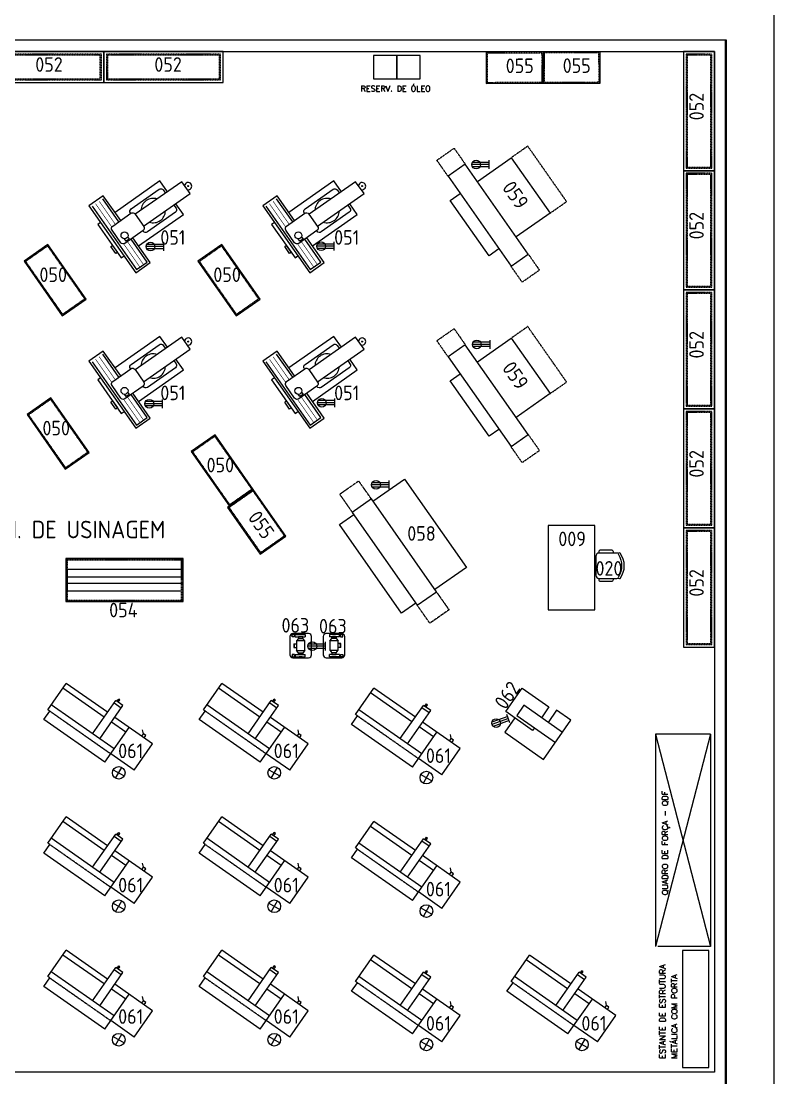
# Model space of a CAD drawing. Header units: millimetres. Extents: x 18768 to 1484868, y -11027 to 520152.
# Drawn here: x 230145 to 243040, y 37211 to 55313 of the extents above; entities that cross this region are included whole.
import ezdxf
from ezdxf.enums import TextEntityAlignment as Align

# ---------------------------------------------------------------- set-up
doc = ezdxf.new("R2010")
doc.units = ezdxf.units.MM
for name, pattern in [('DASHDOT2', [0.5, 0.25, -0.125, 0, -0.125]), ('DASHED', [0.75, 0.55, -0.2]), ('DIVIDE', [2.15, 1.5, -0.2, 0.05, -0.15, 0.05, -0.2]), ('HIDDEN2', [4.7625, 3.175, -1.5875])]:
    doc.linetypes.add(name, pattern=pattern)
for name, color, linetype in [('3-MAQUINAS', 5, 'Continuous'), ('8-TEXTO-DETALHES', 6, 'Continuous'), ('L018-SIMBOLO1', 3, 'Continuous'), ('L025-CONTORNO', 7, 'Continuous'), ('L025-IMAGIN', 1, 'DIVIDE'), ('L025-TEXTO', 7, 'Continuous'), ('L025-TRACEJ', 140, 'DASHED'), ('L035-ARRANJO-ADQUIRIR', 102, 'Continuous'), ('L035-ARRANJO-EXISTENTE', 180, 'Continuous'), ('L035-ARRANJO-REMANEJADO', 200, 'Continuous'), ('L035-TEXTO', 40, 'Continuous'), ('L1-ARRANJO', 5, 'Continuous'), ('L9-DASHDOT', 1, 'DASHDOT2'), ('PAREDES', 7, 'Continuous')]:
    doc.layers.add(name, color=color, linetype=linetype)
doc.layers.add('L035-DEMOLIÇÃO', color=40, linetype='Continuous', plot=False)
doc.styles.add('ISO-CP--18', font='isocp.shx', dxfattribs={"width": 0.75, "height": 180})
doc.styles.add('ISO-CP--25', font='isocp.shx', dxfattribs={"height": 250})
doc.styles.add('ISO-CP--35', font='isocp.shx', dxfattribs={"height": 350})
doc.styles.add('ROMANS', font='romans', dxfattribs={"width": 0.8, "height": 300})

# ---------------------------------------------------------------- blocks, each defined once
blk = doc.blocks.new('BL_SENAI_id9330820390')
at = {"layer": 'L018-SIMBOLO1', "color": 0}
for p, q in [((-1100, 698), (-948, 546)), ((-948, 698), (-1100, 546))]:
    blk.add_line(p, q, dxfattribs=at)
blk.add_circle((-1024, 622), 108, dxfattribs=at)
at = {"layer": 'L025-TRACEJ', "color": 0}
blk.add_line((309, 1482), (-672, 668), dxfattribs=at)
at = {"layer": 'L035-ARRANJO-REMANEJADO', "color": 0}
for p, q in [((-787, 806), (194, 1621)), ((194, 1621), (309, 1482)), ((309, 1482), (340, 1508)), ((340, 1508), (691, 1085)), ((-608, 591), (404, 1431)), ((-38, 609), (627, 1162)), ((26, 532), (691, 1085)), ((-787, 806), (-321, 245)), ((-377, 783), (67, 248)), ((-262, 878), (182, 344)), ((-1049, 355), (-672, 668)), ((-698, -68), (-90, 436)), ((-384, 322), (-154, 513)), ((35, 286), (150, 382)), ((-1049, 355), (-698, -68)), ((67, 248), (182, 344)), ((144, 312), (176, 273)), ((163, 328), (195, 289)), ((176, 273), (195, 289)), ((-561, 45), (-529, 7)), ((-529, 7), (-491, 38)), ((-523, 77), (-491, 38)), ((-491, 38), (-420, 32))]:
    blk.add_line(p, q, dxfattribs=at)
at = {"layer": 'L025-TEXTO', "style": 'ISO-CP--25'}
blk.add_attdef('rmp_mt_codmaterial', (15, 15), '', height=40, dxfattribs=at)
at = {"layer": 'L025-TEXTO', "style": 'ISO-CP--25', "flags": 1}
for tag in ['rmp_mt_nomeunid', 'rmp_mt_potencia', 'rmp_mt_cod']:
    blk.add_attdef(tag, (15, 15), '', height=40, dxfattribs=at)
blk = doc.blocks.new('BL_SENAI_id9300034553')
at = {"layer": 'L035-ARRANJO-EXISTENTE', "color": 0}
for points in [[(-190, 490), (-190, 790), (-1000, 790), (-1000, -30), (-700, -30), (-700, 225)], [(-1000, 225), (-190, 225), (-190, 435), (-1000, 435)], [(-560, 435), (-560, 490), (0, 490), (0, 0), (-560, 0), (-560, 225)]]:
    blk.add_lwpolyline(points, dxfattribs=at)
at = {"layer": 'L025-TEXTO', "style": 'ISO-CP--25'}
blk.add_attdef('rmp_mt_codmaterial', (15, 15), '', height=40, dxfattribs=at)
at = {"layer": 'L025-TEXTO', "style": 'ISO-CP--25', "flags": 1}
for tag in ['rmp_mt_nomeunid', 'rmp_mt_potencia', 'rmp_mt_cod']:
    blk.add_attdef(tag, (15, 15), '', height=40, dxfattribs=at)
blk = doc.blocks.new('BL_SENAI_id9330313130')
at = {"layer": 'L035-ARRANJO-EXISTENTE', "color": 0}
for p, q in [((-2, 569), (-2, 531)), ((13, 569), (-2, 569)), ((13, 531), (13, 572)), ((82, 581), (88, 586)), ((134, 581), (82, 581)), ((82, 572), (82, 581)), ((134, 572), (82, 572)), ((128, 586), (88, 586)), ((134, 581), (128, 586)), ((134, 572), (134, 581)), ((184, 572), (184, 531)), ((-10, 413), (35, 419)), ((-10, 413), (-10, 346)), ((-4, 408), (35, 413)), ((-4, 408), (-4, 352)), ((13, 531), (184, 531)), ((71, 502), (35, 460)), ((179, 460), (144, 502)), ((-10, 346), (35, 340)), ((-4, 352), (35, 346)), ((-2, 191), (-2, 229)), ((13, 191), (-2, 191)), ((13, 229), (184, 229)), ((13, 229), (13, 187)), ((71, 258), (35, 299)), ((134, 187), (82, 187)), ((82, 187), (82, 179)), ((134, 187), (134, 178)), ((179, 299), (144, 258)), ((184, 187), (184, 229)), ((134, 178), (82, 178)), ((82, 178), (88, 174)), ((128, 174), (88, 174)), ((134, 178), (128, 174))]:
    blk.add_line(p, q, dxfattribs=at)
blk.add_lwpolyline([(242, 587), (-28, 587, 0.414214), (-78, 537), (-78, 222, 0.414214), (-28, 172), (242, 172, 0.414214), (292, 222), (292, 537, 0.414214)], format="xyb", close=True, dxfattribs=at)
for points in [[(-2, 531), (-42, 531), (-42, 572), (184, 572), (184, 569)], [(-2, 229), (-42, 229), (-42, 187), (184, 187), (184, 191)]]:
    blk.add_lwpolyline(points, dxfattribs=at)
for points in [[(35, 299), (179, 299), (179, 460), (35, 460)], [(144, 502), (144, 531), (71, 531), (71, 502)], [(144, 258), (144, 229), (71, 229), (71, 258)]]:
    blk.add_lwpolyline(points, close=True, dxfattribs=at)
at = {"layer": 'L025-TEXTO', "style": 'ISO-CP--25'}
blk.add_attdef('rmp_mt_codmaterial', (15, 15), '', height=40, dxfattribs=at)
at = {"layer": 'L025-TEXTO', "style": 'ISO-CP--25', "flags": 1}
for tag in ['rmp_mt_nomeunid', 'rmp_mt_potencia', 'rmp_mt_cod']:
    blk.add_attdef(tag, (15, 15), '', height=40, dxfattribs=at)
blk = doc.blocks.new('BL_SENAI_id9330820430')
at = {"layer": 'L035-ARRANJO-EXISTENTE', "color": 0}
for p, q in [((-695, 408), (-971, 803)), ((-1155, 673), (-395, -412)), ((410, 533), (281, 718)), ((-359, -5), (410, 533)), ((-572, 76), (-599, 116)), ((-519, 113), (-572, 76)), ((-545, 150), (-519, 113)), ((-211, -283), (-487, 112)), ((-395, -412), (-211, -283))]:
    blk.add_line(p, q, dxfattribs=at)
for points in [[(138, 922), (8, 1107), (-761, 568)], [(-271, 331), (527, 890), (383, 1095), (-415, 536)], [(-664, 430), (-962, 855), (-1207, 683), (-404, -464), (-159, -292), (-456, 133)], [(-1007, 396), (-1056, 361), (-655, -212), (-605, -177)]]:
    blk.add_lwpolyline(points, dxfattribs=at)
for points in [[(-491, 551), (-497, 560, -0.414214), (-484, 629), (-4, 966, -0.414214), (65, 953), (104, 899)], [(247, 694), (285, 639, -0.414214), (273, 570), (-207, 234, -0.414214), (-277, 246), (-283, 255)]]:
    blk.add_lwpolyline(points, format="xyb", dxfattribs=at)
at = {"layer": 'L035-ARRANJO-EXISTENTE', "color": 0, "const_width": 10}
for points in [[(-756, 365), (-1032, 760)], [(-815, 318), (-1094, 717)], [(-334, -369), (-613, 30)], [(-272, -326), (-548, 69)]]:
    blk.add_lwpolyline(points, dxfattribs=at)
at = {"layer": 'L035-ARRANJO-EXISTENTE', "color": 0}
blk.add_lwpolyline([(-662, 50), (-812, 265, -0.414214), (-800, 335), (-488, 553, -0.414214), (-418, 541), (-268, 326, -0.414214), (-280, 256), (-592, 38, -0.414214)], format="xyb", close=True, dxfattribs=at)
blk.add_lwpolyline([(-748, -136), (-831, -17), (-805, 2), (-721, -118)], close=True, dxfattribs=at)
for centre, radius in [((493, 1019), 9.04), ((-598, 175), 59.7)]:
    blk.add_circle(centre, radius, dxfattribs=at)
for centre, radius, start, end in [((493, 1019), 61.7, 255.737, 174.263), ((-106, 600), 209, 71.712, 178.288), ((-106, 600), 209, 251.712, 358.288)]:
    blk.add_arc(centre, radius, start, end, dxfattribs=at)
at = {"layer": 'L025-TEXTO', "style": 'ISO-CP--18'}
blk.add_attdef('rmp_mt_codmaterial', (15, 15), '', height=40, dxfattribs=at)
at = {"layer": 'L025-TEXTO', "style": 'ISO-CP--18', "flags": 1}
for tag in ['rmp_mt_nomeunid', 'rmp_mt_potencia', 'rmp_mt_cod']:
    blk.add_attdef(tag, (15, 15), '', height=40, dxfattribs=at)
blk = doc.blocks.new('BL_SENAI_id9320230800')
at = {"layer": 'L035-ARRANJO-EXISTENTE', "color": 0}
blk.add_lwpolyline([(-321, -160), (655, -160), (655, 376), (-321, 376)], close=True, dxfattribs=at)
at = {"layer": 'L035-ARRANJO-EXISTENTE', "color": 0, "linetype": 'HIDDEN2'}
blk.add_lwpolyline([(-303, -142), (637, -142), (637, 358), (-303, 358)], close=True, dxfattribs=at)
at = {"layer": 'L025-TEXTO', "style": 'ISO-CP--25'}
blk.add_attdef('rmp_mt_codmaterial', (15, 15), '', height=40, dxfattribs=at)
at = {"layer": 'L025-TEXTO', "style": 'ISO-CP--25', "flags": 1}
for tag in ['rmp_mt_nomeunid', 'rmp_mt_potencia', 'rmp_mt_cod']:
    blk.add_attdef(tag, (15, 15), '', height=40, dxfattribs=at)
blk = doc.blocks.new('BL_SENAI_id9320230820')
at = {"layer": 'L035-ARRANJO-EXISTENTE', "color": 0}
blk.add_lwpolyline([(-449, -183), (691, -183), (691, 317), (-449, 317)], close=True, dxfattribs=at)
at = {"layer": 'L035-ARRANJO-EXISTENTE', "color": 0, "linetype": 'HIDDEN2'}
blk.add_lwpolyline([(-431, -165), (673, -165), (673, 299), (-431, 299)], close=True, dxfattribs=at)
at = {"layer": 'L025-TEXTO', "style": 'ISO-CP--25'}
blk.add_attdef('rmp_mt_codmaterial', (15, 15), '', height=40, dxfattribs=at)
at = {"layer": 'L025-TEXTO', "style": 'ISO-CP--25', "flags": 1}
for tag in ['rmp_mt_nomeunid', 'rmp_mt_potencia', 'rmp_mt_cod']:
    blk.add_attdef(tag, (15, 15), '', height=40, dxfattribs=at)
blk = doc.blocks.new('BL_SENAI_id9320230760')
at = {"layer": 'L025-TEXTO', "color": 0, "linetype": 'Continuous'}
for p, q in [((1037, 948), (-973, 948)), ((-973, 948), (-973, 208)), ((1037, 208), (1037, 948)), ((-973, 765), (1037, 765)), ((-973, 633), (1037, 633)), ((-973, 523), (1037, 523)), ((-973, 391), (1037, 391)), ((-973, 208), (1037, 208))]:
    blk.add_line(p, q, dxfattribs=at)
at = {"layer": 'L025-TEXTO', "color": 0, "linetype": 'HIDDEN2'}
for p, q in [((1027, 938), (-963, 938)), ((-963, 938), (-963, 218)), ((1009, 920), (-945, 920)), ((-945, 920), (-945, 236)), ((1009, 208), (1009, 920)), ((1027, 208), (1027, 938)), ((-963, 218), (1037, 218)), ((-945, 236), (1037, 236))]:
    blk.add_line(p, q, dxfattribs=at)
at = {"layer": 'L025-TEXTO', "linetype": 'Continuous', "style": 'ISO-CP--25'}
blk.add_attdef('rmp_mt_codmaterial', (15, 15), '', height=40, dxfattribs=at)
at = {"layer": 'L025-TEXTO', "linetype": 'Continuous', "style": 'ISO-CP--25', "flags": 1}
for tag in ['rmp_mt_nomeunid', 'rmp_mt_potencia', 'rmp_mt_cod']:
    blk.add_attdef(tag, (15, 15), '', height=40, dxfattribs=at)
blk = doc.blocks.new('BL_SENAI_id9320230770')
at = {"layer": 'L025-CONTORNO', "color": 0}
blk.add_lwpolyline([(-848, -169), (1192, -169), (1192, 361), (-848, 361)], close=True, dxfattribs=at)
at = {"layer": 'L025-CONTORNO', "color": 0, "linetype": 'HIDDEN2'}
for points in [[(-803, -124), (1147, -124), (1147, 316), (-803, 316)], [(-785, -106), (1129, -106), (1129, 298), (-785, 298)]]:
    blk.add_lwpolyline(points, close=True, dxfattribs=at)
at = {"layer": 'L025-TEXTO', "style": 'ISO-CP--25'}
blk.add_attdef('rmp_mt_codmaterial', (15, 15), '', height=40, dxfattribs=at)
at = {"layer": 'L025-TEXTO', "style": 'ISO-CP--25', "flags": 1}
for tag in ['rmp_mt_nomeunid', 'rmp_mt_potencia', 'rmp_mt_cod']:
    blk.add_attdef(tag, (15, 15), '', height=40, dxfattribs=at)
blk = doc.blocks.new('BL_SENAI_id9330820400')
at = {"layer": 'L1-ARRANJO', "color": 0}
for points in [[(-1485, 714), (-1485, 1424), (-325, 1424), (-325, 714)], [(-325, 354), (-325, 149), (-1485, 149), (-1485, 354)]]:
    blk.add_lwpolyline(points, dxfattribs=at)
blk.add_lwpolyline([(35, 714), (-1845, 714), (-1845, 354), (35, 354)], close=True, dxfattribs=at)
at = {"layer": 'L9-DASHDOT', "color": 0}
for points in [[(-325, 1424), (-325, 1769), (-1485, 1769), (-1485, 1424)], [(-1845, 354), (-2180, 354), (-2180, 714), (-1845, 714)], [(35, 714), (370, 714), (370, 354), (35, 354)]]:
    blk.add_lwpolyline(points, dxfattribs=at)
at = {"layer": 'L025-TEXTO', "style": 'ISO-CP--25'}
blk.add_attdef('rmp_mt_codmaterial', (15, 15), '', height=40, dxfattribs=at)
at = {"layer": 'L025-TEXTO', "style": 'ISO-CP--25', "flags": 1}
for tag in ['rmp_mt_nomeunid', 'rmp_mt_potencia', 'rmp_mt_cod']:
    blk.add_attdef(tag, (15, 15), '', height=40, dxfattribs=at)
blk = doc.blocks.new('BL_SENAI_id9300156692')
at = {"layer": 'L025-IMAGIN', "color": 0}
for points in [[(730, 1667), (1038, 1884), (809, 2211), (500, 1995)], [(-860, 555), (-1168, 338), (-1398, 666), (-1089, 882)]]:
    blk.add_lwpolyline(points, dxfattribs=at)
at = {"layer": 'L035-ARRANJO-ADQUIRIR', "color": 0}
for points in [[(-1052, 908), (-1224, 1154), (291, 2215), (463, 1969)], [(693, 1642), (1071, 1101), (-444, 40), (-823, 580)]]:
    blk.add_lwpolyline(points, dxfattribs=at)
blk.add_lwpolyline([(730, 1667), (500, 1995), (-1089, 882), (-860, 555)], close=True, dxfattribs=at)
at = {"layer": 'L025-TEXTO', "style": 'ISO-CP--25'}
blk.add_attdef('rmp_mt_codmaterial', (15, 15), '', height=40, dxfattribs=at)
at = {"layer": 'L025-TEXTO', "style": 'ISO-CP--25', "flags": 1}
for tag in ['rmp_mt_nomeunid', 'rmp_mt_potencia', 'rmp_mt_cod']:
    blk.add_attdef(tag, (15, 15), '', height=40, dxfattribs=at)
blk = doc.blocks.new('BL_SENAI_id9320210400')
at = {"layer": 'L035-ARRANJO-ADQUIRIR', "color": 0}
for points in [[(-690, 550, -0.290756), (-310, 550, 0.829608), (-284, 579, 0.333333), (-716, 579, 0.829608), (-690, 550)], [(-710, 550, 0.129448), (-717, 523), (-717, 219, 0.414214), (-663, 164), (-338, 164, 0.414214), (-284, 219), (-284, 525, 0.120944), (-290, 550)], [(-717, 464), (-737, 464, 0.414214), (-767, 434), (-767, 244, 0.414214), (-737, 214), (-717, 214)], [(-284, 214), (-264, 214, 0.414214), (-234, 244), (-234, 434, 0.414214), (-264, 464), (-284, 464)]]:
    blk.add_lwpolyline(points, format="xyb", dxfattribs=at)
at = {"layer": 'L025-TEXTO', "style": 'ISO-CP--25'}
blk.add_attdef('rmp_mt_codmaterial', (15, 15), '', height=40, dxfattribs=at)
at = {"layer": 'L025-TEXTO', "style": 'ISO-CP--25', "flags": 1}
for tag in ['rmp_mt_nomeunid', 'rmp_mt_potencia', 'rmp_mt_cod']:
    blk.add_attdef(tag, (15, 15), '', height=40, dxfattribs=at)
blk = doc.blocks.new('BL_SENAI_id9320220810')
at = {"layer": 'L025-CONTORNO', "color": 0}
blk.add_lwpolyline([(-688, 238), (112, 238), (112, 1688), (-688, 1688)], close=True, dxfattribs=at)
at = {"layer": 'L025-TEXTO', "style": 'ISO-CP--25'}
blk.add_attdef('rmp_mt_codmaterial', (15, 15), '', height=40, dxfattribs=at)
at = {"layer": 'L025-TEXTO', "style": 'ISO-CP--25', "flags": 1}
for tag in ['rmp_mt_nomeunid', 'rmp_mt_potencia', 'rmp_mt_cod']:
    blk.add_attdef(tag, (15, 15), '', height=40, dxfattribs=at)

msp = doc.modelspace()

# ---------------------------------------------------------------- linework, layer by layer
at = {"layer": '3-MAQUINAS'}
for p, q in [((236183.113, 54725.443), (236183.113, 54325.443)), ((236583.113, 54725.443), (236183.113, 54725.443)), ((236583.113, 54325.443), (236583.113, 54725.443)), ((236583.113, 54725.443), (236583.113, 54325.443)), ((236983.113, 54725.443), (236583.113, 54725.443)), ((236983.113, 54325.443), (236983.113, 54725.443)), ((236183.113, 54325.443), (236583.113, 54325.443)), ((236583.113, 54325.443), (236983.113, 54325.443))]:
    msp.add_line(p, q, dxfattribs=at)
at = {"layer": 'L018-SIMBOLO1'}
for p, q in [((238162.735, 52893.654), (237872.783, 52893.654)), ((238162.735, 52781.154), (238162.735, 52931.154)), ((238162.735, 52856.154), (237862.735, 52856.154)), ((238162.735, 52818.654), (237872.783, 52818.654)), ((232587.342, 51451.48), (232287.342, 51451.48)), ((232587.342, 51488.98), (232297.39, 51488.98)), ((232587.342, 51413.98), (232297.39, 51413.98)), ((232587.342, 51376.48), (232587.342, 51526.48)), ((235507.582, 51457.134), (235207.582, 51457.134)), ((235507.582, 51494.634), (235217.63, 51494.634)), ((235507.582, 51419.634), (235217.63, 51419.634)), ((235507.582, 51382.134), (235507.582, 51532.134)), ((238177.485, 49813.517), (237887.533, 49813.517)), ((238177.485, 49701.017), (238177.485, 49851.017)), ((238177.485, 49776.017), (237877.485, 49776.017)), ((238177.485, 49738.517), (237887.533, 49738.517)), ((232565.345, 48759.028), (232265.345, 48759.028)), ((232565.345, 48796.528), (232275.393, 48796.528)), ((232565.345, 48721.528), (232275.393, 48721.528)), ((232565.345, 48684.028), (232565.345, 48834.028)), ((235520.361, 48775.798), (235220.361, 48775.798)), ((235520.361, 48813.298), (235230.409, 48813.298)), ((235520.361, 48738.298), (235230.409, 48738.298)), ((235520.361, 48700.798), (235520.361, 48850.798)), ((236448.802, 47294.576), (236448.802, 47444.576)), ((236448.802, 47369.576), (236148.802, 47369.576)), ((236448.802, 47407.076), (236158.85, 47407.076)), ((236448.802, 47332.076), (236158.85, 47332.076)), ((235357.549, 44605.923), (235057.549, 44605.923)), ((235357.549, 44643.423), (235067.597, 44643.423)), ((235357.549, 44568.423), (235067.597, 44568.423)), ((235357.549, 44530.923), (235357.549, 44680.923)), ((238479.783, 43401.505), (238207.317, 43302.336)), ((238492.608, 43366.267), (238210.701, 43263.661)), ((238505.434, 43331.029), (238232.969, 43231.859)), ((238518.26, 43295.79), (238466.957, 43436.744))]:
    msp.add_line(p, q, dxfattribs=at)
for centre in [(237937.735, 52856.154), (232362.342, 51451.48), (235282.582, 51457.134), (237952.485, 49776.017), (232340.345, 48759.028), (235295.361, 48775.798), (236223.802, 47369.576), (235132.549, 44605.923), (238281.178, 43289.312)]:
    msp.add_circle(centre, 75, dxfattribs=at)
at = {"layer": 'L025-CONTORNO'}
for p, q in [((241953.279, 43100.289), (241013.279, 43100.289)), ((241013.279, 43100.289), (241953.279, 39460.289)), ((241953.279, 43100.289), (241013.279, 39460.289))]:
    msp.add_line(p, q, dxfattribs=at)
at = {"layer": 'L035-ARRANJO-EXISTENTE'}
for p, q in [((241474.579, 39391.201), (241474.579, 37391.201)), ((241924.579, 39391.201), (241474.579, 39391.201)), ((241924.579, 37391.201), (241924.579, 39391.201)), ((241474.579, 37391.201), (241924.579, 37391.201))]:
    msp.add_line(p, q, dxfattribs=at)
at = {"layer": 'L035-DEMOLIÇÃO', "linetype": 'ByBlock', "lineweight": -2}
msp.add_lwpolyline([(243039.686, 25707.681), (151141.405, 25707.681), (151141.405, 63236.274), (243039.686, 63236.274)], close=True, dxfattribs=at)
at = {"layer": 'PAREDES'}
for p, q in [((219603.279, 54991.201), (242223.279, 54991.201)), ((242203.279, 54991.201), (242203.279, 37111.201)), ((242223.279, 54991.201), (242223.279, 37111.201)), ((221923.279, 54791.201), (242023.279, 54791.201)), ((242023.279, 54791.201), (242023.279, 37311.201)), ((241013.279, 43100.289), (241013.279, 39460.289)), ((241953.279, 43100.289), (241953.279, 39460.289)), ((241953.279, 43030.289), (241953.279, 39460.289)), ((241953.279, 43030.289), (241953.279, 39460.289)), ((241953.279, 43030.289), (241953.279, 39460.289)), ((241863.366, 39460.289), (241053.279, 39460.289)), ((241863.366, 39460.289), (241053.279, 39460.289)), ((241953.279, 39460.289), (241863.366, 39460.289)), ((241953.279, 39460.289), (241863.366, 39460.289)), ((241953.279, 39460.289), (241863.366, 39460.289)), ((242023.279, 37311.201), (224573.279, 37311.201))]:
    msp.add_line(p, q, dxfattribs=at)

# ---------------------------------------------------------------- block references
at = {"layer": 'L035-ARRANJO-ADQUIRIR'}
ref = msp.add_blockref('BL_SENAI_id9320230770', (230371.475, 54430.112), dxfattribs=at)
ref.add_attrib('rmp_mt_codmaterial', '052', (230386.475, 54445.112), dxfattribs={"layer": 'L025-TEXTO', "height": 250, "style": 'ISO-CP--25'})
ref = msp.add_blockref('BL_SENAI_id9320230770', (232411.475, 54430.112), dxfattribs=at)
ref.add_attrib('rmp_mt_codmaterial', '052', (232426.475, 54445.112), dxfattribs={"layer": 'L025-TEXTO', "height": 250, "style": 'ISO-CP--25'})
ref = msp.add_blockref('BL_SENAI_id9320230800', (238431.613, 54407.545), dxfattribs=dict(at, rotation=0.1876553481535021))
ref.add_attrib('rmp_mt_codmaterial', '055', (238446.564, 54422.594), dxfattribs={"layer": 'L025-TEXTO', "height": 250, "rotation": 0.1876553, "style": 'ISO-CP--25'})
ref = msp.add_blockref('BL_SENAI_id9320230800', (239407.608, 54410.742), dxfattribs=dict(at, rotation=0.1876553481535021))
ref.add_attrib('rmp_mt_codmaterial', '055', (239422.559, 54425.791), dxfattribs={"layer": 'L025-TEXTO', "height": 250, "rotation": 0.1876553, "style": 'ISO-CP--25'})
ref = msp.add_blockref('BL_SENAI_id9320230770', (241854.369, 53599.397), dxfattribs=dict(at, rotation=90))
ref.add_attrib('rmp_mt_codmaterial', '052', (241839.369, 53614.397), dxfattribs={"layer": 'L025-TEXTO', "height": 250, "rotation": 90, "style": 'ISO-CP--25'})
ref = msp.add_blockref('BL_SENAI_id9330820400', (238226.762, 50941.137), dxfattribs=dict(at, rotation=304.9999999997892))
ref.add_attrib('rmp_mt_codmaterial', '059', dxfattribs={"layer": 'L025-TEXTO', "height": 250, "rotation": 305, "style": 'ISO-CP--25'}).set_placement((238510.573, 52262.649), align=Align.CENTER)
ref = msp.add_blockref('BL_SENAI_id9320230770', (241854.369, 51559.397), dxfattribs=dict(at, rotation=90))
ref.add_attrib('rmp_mt_codmaterial', '052', (241839.369, 51574.397), dxfattribs={"layer": 'L025-TEXTO', "height": 250, "rotation": 90, "style": 'ISO-CP--25'})
ref = msp.add_blockref('BL_SENAI_id9330820430', (232513.748, 51468.173), dxfattribs=at)
ref.add_attrib('rmp_mt_codmaterial', '051', (232528.748, 51483.173), dxfattribs={"layer": 'L025-TEXTO', "height": 250, "style": 'ISO-CP--18'})
ref = msp.add_blockref('BL_SENAI_id9330820430', (235492.238, 51468.173), dxfattribs=at)
ref.add_attrib('rmp_mt_codmaterial', '051', (235507.238, 51483.173), dxfattribs={"layer": 'L025-TEXTO', "height": 250, "style": 'ISO-CP--18'})
ref = msp.add_blockref('BL_SENAI_id9320230820', (230851.059, 50815.848), dxfattribs=dict(at, rotation=125.0000000000284))
ref.add_attrib('rmp_mt_codmaterial', '050', dxfattribs={"layer": 'L025-TEXTO', "height": 250, "style": 'ISO-CP--25'}).set_placement((230694.061, 50844.528), align=Align.CENTER)
ref = msp.add_blockref('BL_SENAI_id9320230820', (233829.55, 50815.848), dxfattribs=dict(at, rotation=125.0000000000284))
ref.add_attrib('rmp_mt_codmaterial', '050', dxfattribs={"layer": 'L025-TEXTO', "height": 250, "style": 'ISO-CP--25'}).set_placement((233672.551, 50844.528), align=Align.CENTER)
ref = msp.add_blockref('BL_SENAI_id9320230770', (241854.369, 49519.397), dxfattribs=dict(at, rotation=90))
ref.add_attrib('rmp_mt_codmaterial', '052', (241839.369, 49534.397), dxfattribs={"layer": 'L025-TEXTO', "height": 250, "rotation": 90, "style": 'ISO-CP--25'})
ref = msp.add_blockref('BL_SENAI_id9330820400', (238226.762, 47850.233), dxfattribs=dict(at, rotation=304.9999999997892))
ref.add_attrib('rmp_mt_codmaterial', '059', dxfattribs={"layer": 'L025-TEXTO', "height": 250, "rotation": 305, "style": 'ISO-CP--25'}).set_placement((238510.573, 49171.744), align=Align.CENTER)
ref = msp.add_blockref('BL_SENAI_id9330820430', (232513.748, 48804.921), dxfattribs=at)
ref.add_attrib('rmp_mt_codmaterial', '051', (232528.748, 48819.921), dxfattribs={"layer": 'L025-TEXTO', "height": 250, "style": 'ISO-CP--18'})
ref = msp.add_blockref('BL_SENAI_id9330820430', (235492.238, 48804.921), dxfattribs=at)
ref.add_attrib('rmp_mt_codmaterial', '051', (235507.238, 48819.921), dxfattribs={"layer": 'L025-TEXTO', "height": 250, "style": 'ISO-CP--18'})
ref = msp.add_blockref('BL_SENAI_id9320230820', (230902.287, 48188.466), dxfattribs=dict(at, rotation=125.0000000000284))
ref.add_attrib('rmp_mt_codmaterial', '050', dxfattribs={"layer": 'L025-TEXTO', "height": 250, "style": 'ISO-CP--25'}).set_placement((230745.288, 48217.146), align=Align.CENTER)
ref = msp.add_blockref('BL_SENAI_id9320230770', (241854.369, 47479.397), dxfattribs=dict(at, rotation=90))
ref.add_attrib('rmp_mt_codmaterial', '052', (241839.369, 47494.397), dxfattribs={"layer": 'L025-TEXTO', "height": 250, "rotation": 90, "style": 'ISO-CP--25'})
ref = msp.add_blockref('BL_SENAI_id9320230820', (233713.849, 47555.141), dxfattribs=dict(at, rotation=125.0000000000284))
ref.add_attrib('rmp_mt_codmaterial', '050', dxfattribs={"layer": 'L025-TEXTO', "height": 250, "style": 'ISO-CP--25'}).set_placement((233556.851, 47583.821), align=Align.CENTER)
ref = msp.add_blockref('BL_SENAI_id9300156692', (237812.614, 46397.413), dxfattribs=dict(at, rotation=90))
ref.add_attrib('rmp_mt_codmaterial', '058', dxfattribs={"layer": 'L025-TEXTO', "height": 250, "style": 'ISO-CP--25'}).set_placement((237002.587, 46412.413), align=Align.CENTER)
ref = msp.add_blockref('BL_SENAI_id9320230800', (233997.307, 46813.401), dxfattribs=dict(at, rotation=304.9999999997892))
ref.add_attrib('rmp_mt_codmaterial', '055', (234018.198, 46809.717), dxfattribs={"layer": 'L025-TEXTO', "height": 250, "rotation": 305, "style": 'ISO-CP--25'})
ref = msp.add_blockref('BL_SENAI_id9320220810', (239284.422, 46913.995), dxfattribs=dict(at, rotation=180))
ref.add_attrib('rmp_mt_codmaterial', '009', dxfattribs={"layer": 'L025-TEXTO', "height": 250, "style": 'ISO-CP--25'}).set_placement((239583.378, 46318.818), align=Align.CENTER)
ref = msp.add_blockref('BL_SENAI_id9320230770', (241854.369, 45439.397), dxfattribs=dict(at, rotation=90))
ref.add_attrib('rmp_mt_codmaterial', '052', (241839.369, 45454.397), dxfattribs={"layer": 'L025-TEXTO', "height": 250, "rotation": 90, "style": 'ISO-CP--25'})
ref = msp.add_blockref('BL_SENAI_id9320210400', (239826.929, 45483.831), dxfattribs=dict(at, rotation=270))
ref.add_attrib('rmp_mt_codmaterial', '020', dxfattribs={"layer": 'L025-TEXTO', "height": 250, "style": 'ISO-CP--25'}).set_placement((240214.492, 45939.261), align=Align.MIDDLE)
ref = msp.add_blockref('BL_SENAI_id9320230760', (231881.004, 45160.974), dxfattribs=at)
ref.add_attrib('rmp_mt_codmaterial', '054', dxfattribs={"layer": 'L025-TEXTO', "linetype": 'Continuous', "height": 250, "style": 'ISO-CP--25'}).set_placement((231896.004, 45099.862), align=Align.CENTER)
at = {"layer": 'L035-ARRANJO-EXISTENTE'}
ref = msp.add_blockref('BL_SENAI_id9330313130', (234827.723, 44235.669), dxfattribs=at)
ref.add_attrib('rmp_mt_codmaterial', '063', dxfattribs={"layer": 'L025-TEXTO', "height": 250, "style": 'ISO-CP--25'}).set_placement((234842.723, 44838.523), align=Align.CENTER)
ref = msp.add_blockref('BL_SENAI_id9330313130', (235611.619, 44995.302), dxfattribs=dict(at, rotation=180))
ref.add_attrib('rmp_mt_codmaterial', '063', dxfattribs={"layer": 'L025-TEXTO', "height": 250, "style": 'ISO-CP--25'}).set_placement((235484.574, 44822.986), align=Align.CENTER)
ref = msp.add_blockref('BL_SENAI_id9330820390', (232146.028, 43588.215), dxfattribs=dict(at, rotation=105.2994058656268))
ref.add_attrib('rmp_mt_codmaterial', '061', dxfattribs={"layer": 'L025-TEXTO', "height": 250, "style": 'ISO-CP--25'}).set_placement((232021.481, 42687.755), align=Align.CENTER)
ref = msp.add_blockref('BL_SENAI_id9330820390', (234810.542, 43588.215), dxfattribs=dict(at, rotation=105.2994058656268))
ref.add_attrib('rmp_mt_codmaterial', '061', dxfattribs={"layer": 'L025-TEXTO', "height": 250, "style": 'ISO-CP--25'}).set_placement((234685.995, 42687.755), align=Align.CENTER)
ref = msp.add_blockref('BL_SENAI_id9330820390', (237417.699, 43506.3), dxfattribs=dict(at, rotation=105.2994058656268))
ref.add_attrib('rmp_mt_codmaterial', '061', dxfattribs={"layer": 'L025-TEXTO', "height": 250, "style": 'ISO-CP--25'}).set_placement((237293.152, 42605.84), align=Align.CENTER)
ref = msp.add_blockref('BL_SENAI_id9300034553', (238727.966, 43886.803), dxfattribs=dict(at, rotation=145.0000000002629))
ref.add_attrib('rmp_mt_codmaterial', '062', dxfattribs={"layer": 'L025-TEXTO', "height": 250, "rotation": 55, "style": 'ISO-CP--25'}).set_placement((238574.408, 43693.651), align=Align.CENTER)
ref = msp.add_blockref('BL_SENAI_id9330820390', (232146.028, 41302.376), dxfattribs=dict(at, rotation=105.2994058656268))
ref.add_attrib('rmp_mt_codmaterial', '061', dxfattribs={"layer": 'L025-TEXTO', "height": 250, "style": 'ISO-CP--25'}).set_placement((232021.481, 40388.52), align=Align.CENTER)
ref = msp.add_blockref('BL_SENAI_id9330820390', (234810.542, 41302.376), dxfattribs=dict(at, rotation=105.2994058656268))
ref.add_attrib('rmp_mt_codmaterial', '061', dxfattribs={"layer": 'L025-TEXTO', "height": 250, "style": 'ISO-CP--25'}).set_placement((234685.995, 40388.52), align=Align.CENTER)
ref = msp.add_blockref('BL_SENAI_id9330820390', (237417.699, 41220.461), dxfattribs=dict(at, rotation=105.2994058656268))
ref.add_attrib('rmp_mt_codmaterial', '061', dxfattribs={"layer": 'L025-TEXTO', "height": 250, "style": 'ISO-CP--25'}).set_placement((237293.152, 40320.001), align=Align.CENTER)
ref = msp.add_blockref('BL_SENAI_id9330820390', (232146.028, 39016.537), dxfattribs=dict(at, rotation=105.2994058656268))
ref.add_attrib('rmp_mt_codmaterial', '061', dxfattribs={"layer": 'L025-TEXTO', "height": 250, "style": 'ISO-CP--25'}).set_placement((232021.481, 38136.863), align=Align.CENTER)
ref = msp.add_blockref('BL_SENAI_id9330820390', (234810.542, 39016.537), dxfattribs=dict(at, rotation=105.2994058656268))
ref.add_attrib('rmp_mt_codmaterial', '061', dxfattribs={"layer": 'L025-TEXTO', "height": 250, "style": 'ISO-CP--25'}).set_placement((234685.995, 38136.863), align=Align.CENTER)
ref = msp.add_blockref('BL_SENAI_id9330820390', (237417.699, 38934.622), dxfattribs=dict(at, rotation=105.2994058656268))
ref.add_attrib('rmp_mt_codmaterial', '061', dxfattribs={"layer": 'L025-TEXTO', "height": 250, "style": 'ISO-CP--25'}).set_placement((237293.152, 38020.766), align=Align.CENTER)
ref = msp.add_blockref('BL_SENAI_id9330820390', (240082.213, 38934.622), dxfattribs=dict(at, rotation=105.2994058656268))
ref.add_attrib('rmp_mt_codmaterial', '061', dxfattribs={"layer": 'L025-TEXTO', "height": 250, "style": 'ISO-CP--25'}).set_placement((239957.666, 38020.766), align=Align.CENTER)

# ---------------------------------------------------------------- texts
at = {"layer": '8-TEXTO-DETALHES', "linetype": 'Continuous', "style": 'ROMANS'}
msp.add_text('RESERV. DE ÓLEO', height=100, dxfattribs=at).set_placement((235960.801, 54106.203))
at = {"layer": '8-TEXTO-DETALHES', "style": 'ROMANS'}
for s, p in [('QUADRO DE FORÇA - QDF', (241226.02, 40341.795)), ('ESTANTE DE ESTRUTURA', (241183.184, 37539.246)), ('METÁLICA COM PORTA', (241385.565, 37539.246))]:
    msp.add_text(s, height=100, rotation=90, dxfattribs=at).set_placement(p)
at = {"layer": 'L035-TEXTO', "insert": (229764.474, 47254.277), "char_height": 300, "width": 8756.13, "attachment_point": 2, "style": 'ISO-CP--35'}
msp.add_mtext('\\POFICINA DE MECÂN. DE USINAGEM', dxfattribs=at)

doc.saveas('drawing.dxf')
